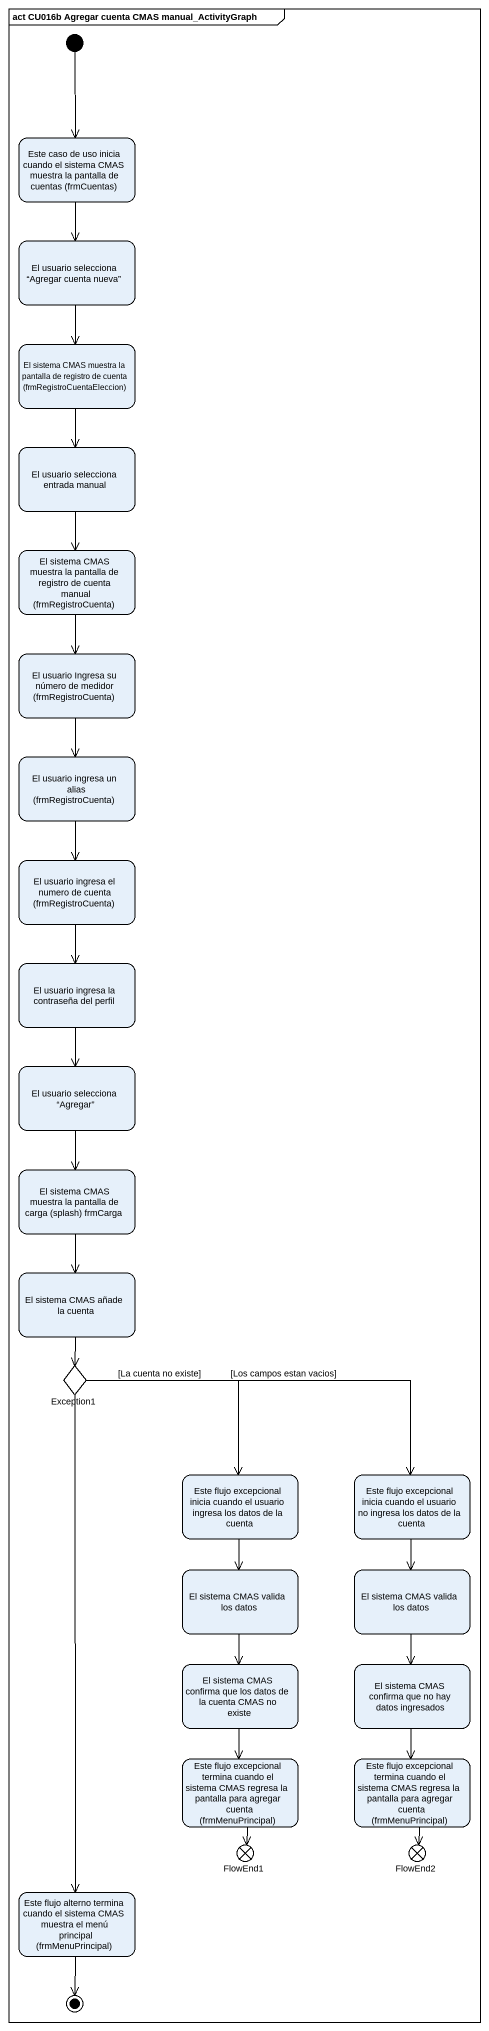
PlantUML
@startuml
mainframe act CU016b Agregar cuenta CMAS manual_ActivityGraph
hide empty description
state "Este caso de uso inicia cuando el sistema CMAS muestra la pantalla de cuentas (frmCuentas)" as Este_caso_de_uso_inicia
state "El usuario selecciona “Agregar cuenta nueva”" as El_usuario_selecciona
state "El sistema CMAS muestra la pantalla de registro de cuenta (frmRegistroCuentaEleccion)" as El_sistema_CMAS_muestra_la
state "El usuario selecciona entrada manual" as El_usuario_selecciona_2
state "El sistema CMAS muestra la pantalla de registro de cuenta manual (frmRegistroCuenta)" as El_sistema_CMAS_muestra_la_2
state "El usuario Ingresa su número de medidor (frmRegistroCuenta)" as El_usuario_Ingresa_su
state "El usuario ingresa un alias (frmRegistroCuenta)" as El_usuario_ingresa_un_alias
state "El usuario ingresa el numero de cuenta (frmRegistroCuenta)" as El_usuario_ingresa_el
state "El usuario ingresa la contraseña del perfil" as El_usuario_ingresa_la
state "El usuario selecciona “Agregar”" as El_usuario_selecciona_3
state "El sistema CMAS muestra la pantalla de carga (splash) frmCarga" as El_sistema_CMAS_muestra_la_3
state "El sistema CMAS añade la cuenta" as El_sistema_CMAS_añade_la
state Exception1 <<choice>>
state "Este flujo excepcional inicia cuando el usuario ingresa los datos de la cuenta" as Este_flujo_excepcional
state "Este flujo excepcional inicia cuando el usuario no ingresa los datos de la cuenta" as Este_flujo_excepcional_2
state "El sistema CMAS valida los datos" as El_sistema_CMAS_valida_los
state "El sistema CMAS valida los datos" as El_sistema_CMAS_valida_los_2
state "El sistema CMAS confirma que los datos de la cuenta CMAS no existe" as El_sistema_CMAS_confirma
state "El sistema CMAS confirma que no hay datos ingresados" as El_sistema_CMAS_confirma_2
state "Este flujo excepcional termina cuando el sistema CMAS regresa la pantalla para agregar cuenta (frmMenuPrincipal)" as Este_flujo_excepcional_3
state "Este flujo excepcional termina cuando el sistema CMAS regresa la pantalla para agregar cuenta (frmMenuPrincipal)" as Este_flujo_excepcional_4
state FlowEnd1 <<end>>
state FlowEnd2 <<end>>
state "Este flujo alterno termina cuando el sistema CMAS muestra el menú principal (frmMenuPrincipal)" as Este_flujo_alterno_termina
[*] --> Este_caso_de_uso_inicia
Este_caso_de_uso_inicia --> El_usuario_selecciona
El_usuario_selecciona --> El_sistema_CMAS_muestra_la
El_sistema_CMAS_muestra_la --> El_usuario_selecciona_2
El_usuario_selecciona_2 --> El_sistema_CMAS_muestra_la_2
El_sistema_CMAS_muestra_la_2 --> El_usuario_Ingresa_su
El_usuario_Ingresa_su --> El_usuario_ingresa_un_alias
El_usuario_ingresa_un_alias --> El_usuario_ingresa_el
El_usuario_ingresa_el --> El_usuario_ingresa_la
El_usuario_ingresa_la --> El_usuario_selecciona_3
El_usuario_selecciona_3 --> El_sistema_CMAS_muestra_la_3
El_sistema_CMAS_muestra_la_3 --> El_sistema_CMAS_añade_la
El_sistema_CMAS_añade_la --> Exception1
Exception1 --> Este_flujo_excepcional : [La cuenta no existe]
Exception1 -right-> Este_flujo_excepcional_2 : [Los campos estan vacios]
Exception1 --> Este_flujo_alterno_termina
Este_flujo_excepcional --> El_sistema_CMAS_valida_los
Este_flujo_excepcional_2 --> El_sistema_CMAS_valida_los_2
El_sistema_CMAS_valida_los --> El_sistema_CMAS_confirma
El_sistema_CMAS_valida_los_2 --> El_sistema_CMAS_confirma_2
El_sistema_CMAS_confirma --> Este_flujo_excepcional_3
El_sistema_CMAS_confirma_2 --> Este_flujo_excepcional_4
Este_flujo_excepcional_3 --> FlowEnd1
Este_flujo_excepcional_4 --> FlowEnd2
Este_flujo_alterno_termina --> [*]
@enduml
